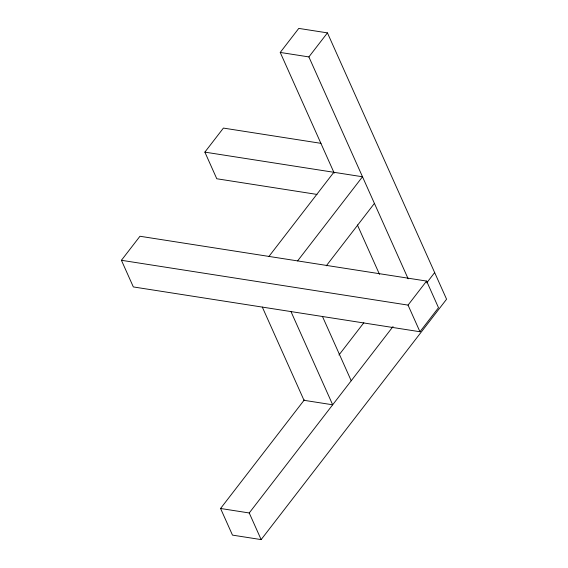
<?xml version="1.0" encoding="UTF-8"?>
<svg xmlns="http://www.w3.org/2000/svg" width="568" height="568" viewBox="0 0 568 568"><rect width="100%" height="100%" fill="white"/><g stroke="black" fill="none" stroke-linecap="round" stroke-linejoin="round"><path stroke-width="0.85" d="M334.204 173.098L280.237 52.441L298.775 28.4L327.438 32.88L446.576 299.215L261.145 539.6L232.482 535.12L220.569 508.488L304.363 399.858M121.424 260.293L139.969 236.26L426.582 281.068L438.496 307.707L419.958 331.74L133.338 286.932L121.424 260.293L408.044 305.108L419.958 331.74M317.001 194.426L216.784 178.757L204.87 152.125L223.409 128.084L321.012 143.342M280.237 52.441L308.893 56.921L327.438 32.88M268.948 256.424L333.842 172.289M297.604 260.904L362.505 176.769L204.87 152.125M326.288 265.803L374.418 203.401M338.961 355L363.832 322.766M408.044 305.108L426.582 281.068M220.569 508.488L249.231 512.968L393.035 326.543M426.717 282.885L434.662 272.583M308.893 56.921L408.151 278.803M357.393 224.928L379.488 274.323M322.461 316.468L351.216 380.752M290.979 311.576L332.678 404.792L304.015 400.312L262.317 307.096M249.231 512.968L261.145 539.6"/></g></svg>
